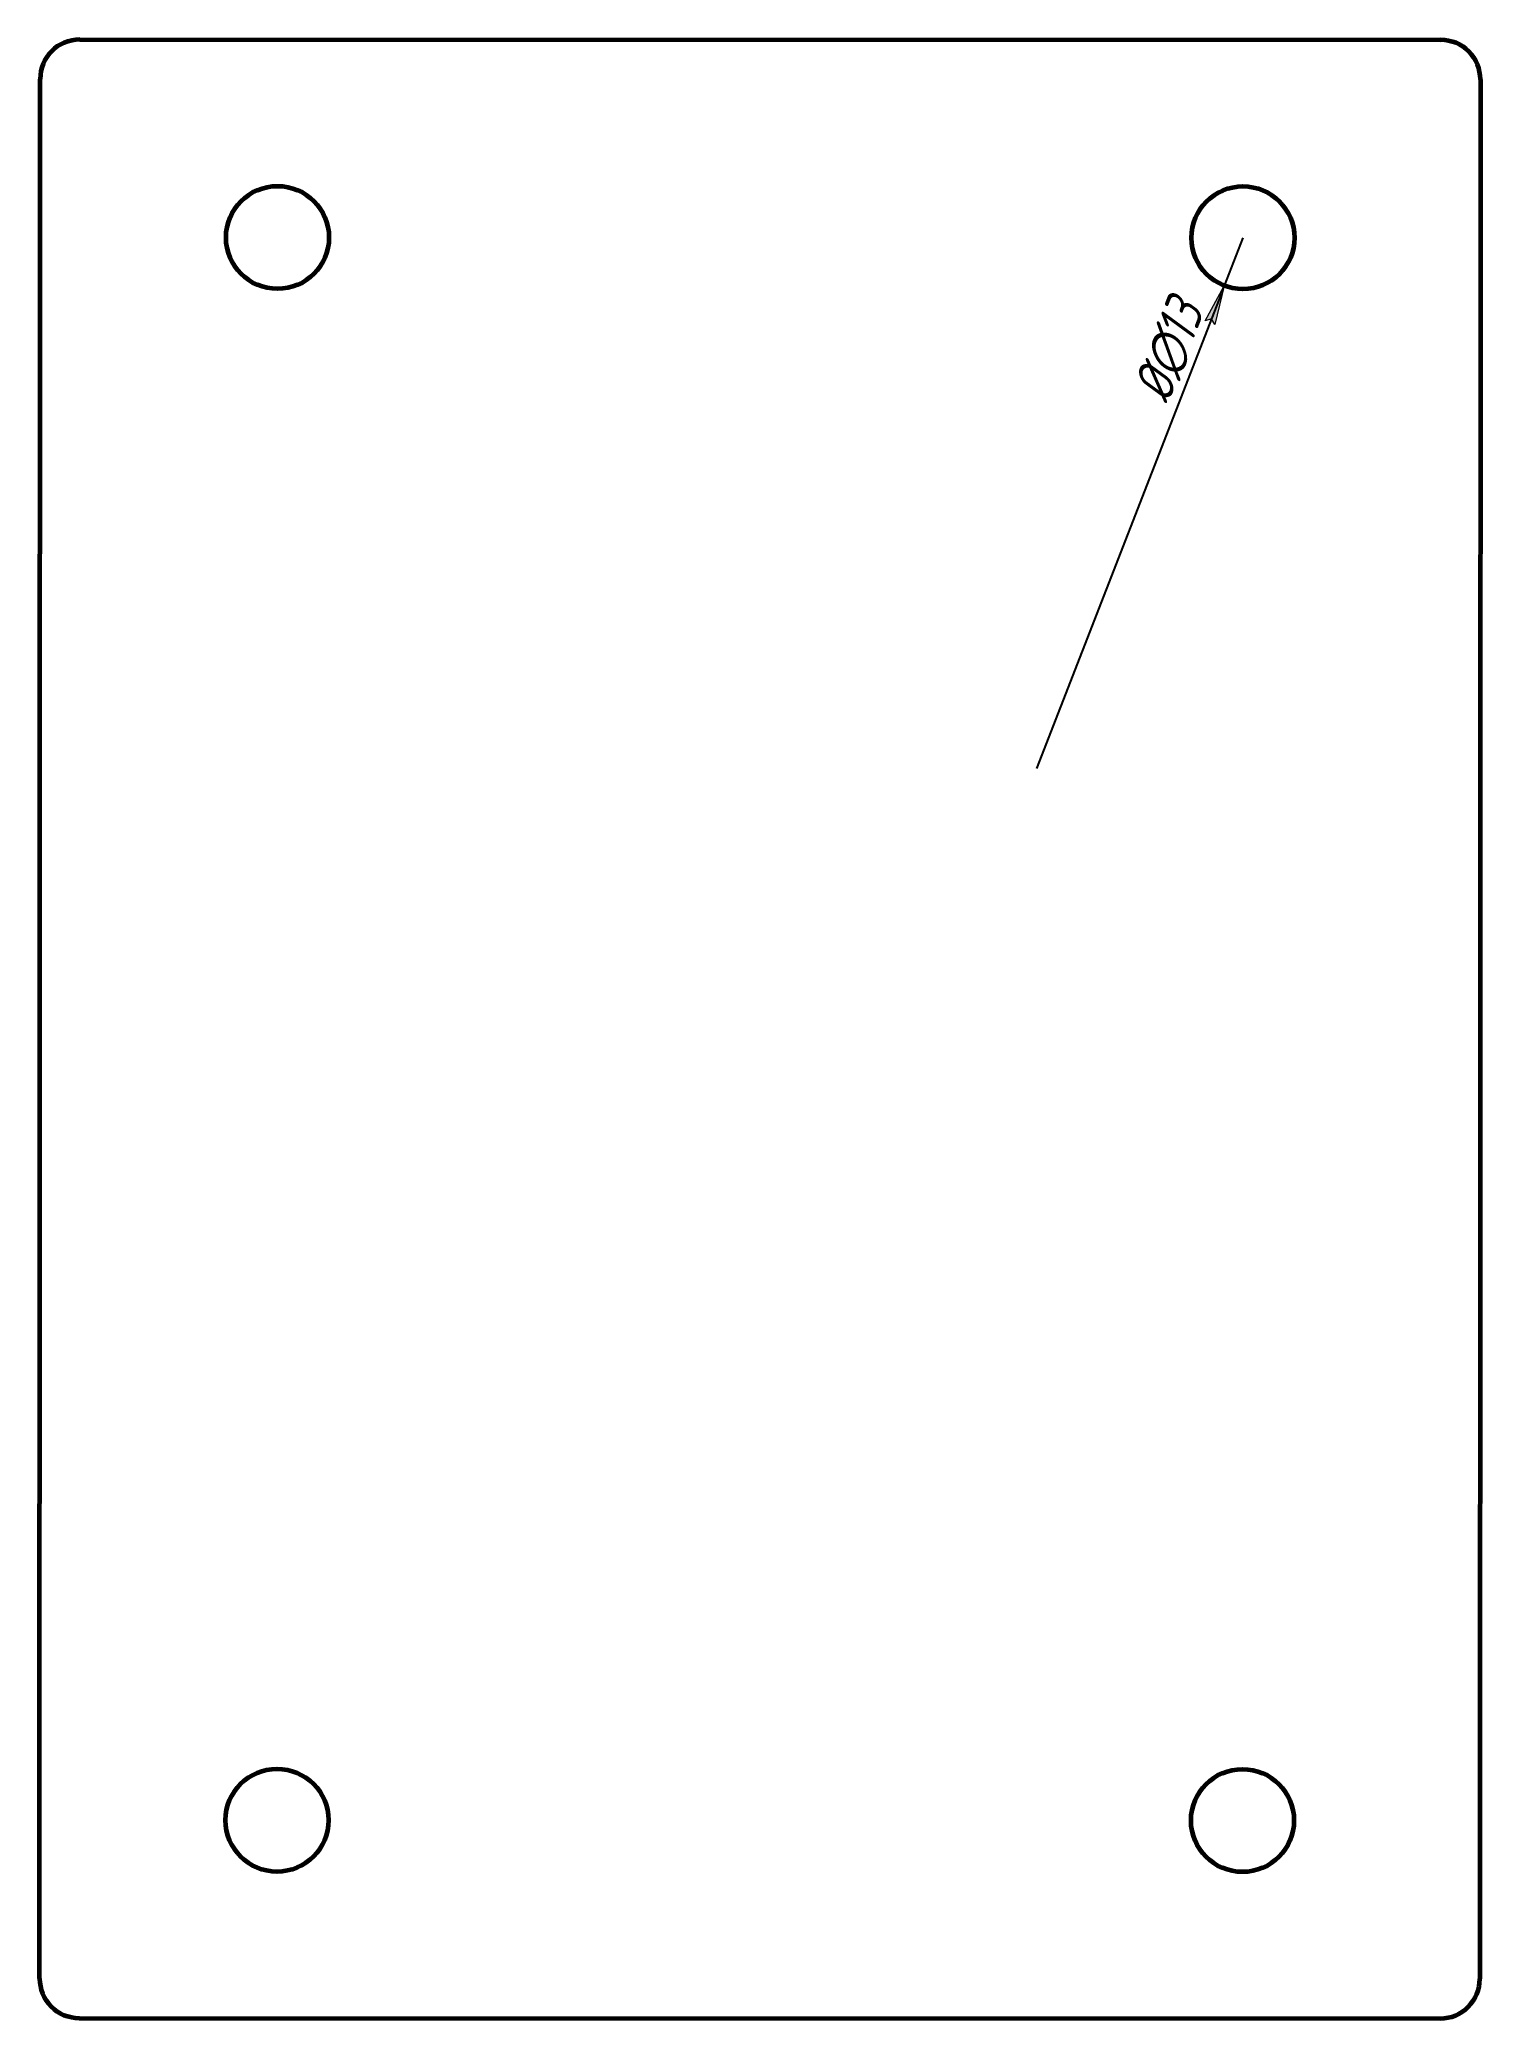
# Model space of a CAD drawing. Header units: millimetres. Extents: x -75 to 107, y -112 to 138.
import ezdxf

# ---------------------------------------------------------------- set-up
doc = ezdxf.new("R2010")
doc.units = ezdxf.units.MM
doc.linetypes.add('K5LT_BASIC', pattern=[0])
doc.linetypes.add('K5LT_THIN', pattern=[0])
doc.layers.add('Системный слой', color=7, linetype='Continuous')
doc.styles.add('KDIMTEXTSTYLE', font='GOST_AU.SHX', dxfattribs={"width": 0.96, "oblique": 15, "height": 5})
doc.dimstyles.new('KDIMSTYLE (1.00)', dxfattribs={"dimtxt": 5, "dimasz": 1, "dimexe": 2, "dimexo": 0, "dimgap": 1, "dimtad": 1, "dimtxsty": 'KDIMTEXTSTYLE', "dimsah": 1, "dimcen": 0, "dimdle": 1, "dimadec": 0, "dimazin": 0, "dimtfac": 0.667, "dimtmove": 0, "dimatfit": 3, "dimfxl": 1, "dimtvp": 1, "dimtolj": 1, "dimtzin": 0, "dimarcsym": 0})

# ---------------------------------------------------------------- blocks, each defined once
blk = doc.blocks.new('KDIMARROW_01')
at = {"layer": 'Системный слой'}
blk.add_hatch(color=0, dxfattribs=at).paths.add_polyline_path([(0, 0), (-5, 0.658262491226197), (-4.5, 6e-16), (-5, -0.6582624912261956)])
at = {"layer": 'Системный слой', "color": 0, "linetype": 'K5LT_THIN', "lineweight": 18}
for p, q in [((-4.5, 6e-16), (-5, 0.658262491226197)), ((-5, 0.658262491226197), (0, 0)), ((0, 0), (-5, -0.6582624912261956)), ((-5, -0.6582624912261956), (-4.5, 6e-16)), ((0, 0), (-1, 0))]:
    blk.add_line(p, q, dxfattribs=at)

msp = doc.modelspace()

# ---------------------------------------------------------------- linework, layer by layer
at = {"layer": 'Системный слой', "color": 5, "linetype": 'K5LT_BASIC', "lineweight": 60, "true_color": 0x0000ff}
for p, q in [((-70.00467059369112, 137.9802800350039), (101.9953217356051, 137.9289115325914)), ((-75.07784062123028, -107.0182157682798), (-75.00616364112284, 132.9817735284118)), ((106.9938282422008, 132.9274184851596), (106.9221512620934, -107.0725708115284)), ((-70.07933411463455, -112.0197088157116), (101.9206582146653, -112.0710773181241))]:
    msp.add_line(p, q, dxfattribs=at)
for centre in [(-45.01213806071246, 112.9728147978344), (76.98785649843921, 112.9363789996127), (-45.07186887746866, -87.02717628274019), (76.92812568168301, -87.0636120809582)]:
    msp.add_circle(centre, 6.5, dxfattribs=at)
for centre, start, end in [((-70.00616386410911, 132.9802802579902), 89.98288838121152, 179.9828883811941), ((101.9938284651871, 132.9289117555813), 359.9828883812071, 89.98288838120716), ((-70.07784084421655, -107.0197090386978), 179.9828883812043, 269.9828883812158), ((101.9221514850833, -107.0710775411104), 269.9828883812158, 359.9828883812159)]:
    msp.add_arc(centre, 5, start, end, dxfattribs=at)

# ---------------------------------------------------------------- dimensions: what is measured, and where the dimension line sits
at = {"layer": 'Системный слой', "color": 7}
msp.add_diameter_dim(center=(76.98785649844444, 112.9363789996124), radius=6.500000000000017, location=(70.920025300232, 97.33529561038685), dimstyle='KDIMSTYLE (1.00)', override={"dimpost": '\\H5.0;\\W0.965;\\Q15;∅<>', "dimblk1": 'KDIMARROW_01', "dimblk2": 'KDIMARROW_01', "dimclrt": 7, "dimatfit": 2, "dimtolj": 1}, dxfattribs=at).render()

doc.saveas('drawing.dxf')
